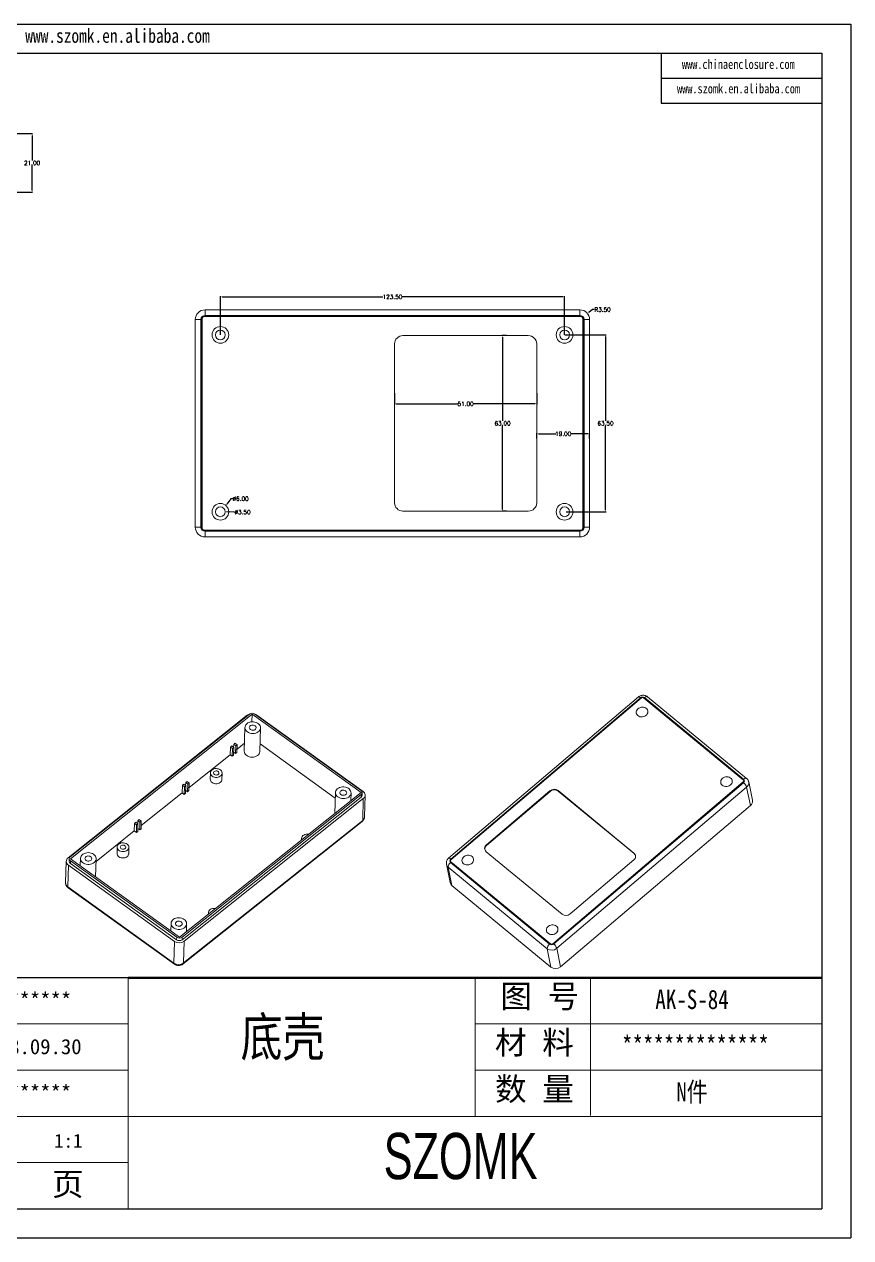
# Model space of a CAD drawing. Header units: inches. Extents: x 1849 to 3202, y 573 to 1008.
# Drawn here: x 2168.7 to 2465.2, y 573 to 1008.5 of the extents above; entities that cross this region are included whole.
import ezdxf

# ---------------------------------------------------------------- set-up
doc = ezdxf.new("R2010")
doc.units = ezdxf.units.IN
doc.layers.add('文字', color=81, linetype='Continuous')
doc.layers.add('粗实线', color=7, linetype='Continuous', lineweight=30)
doc.layers.add('细实线', color=3, linetype='Continuous', lineweight=9)
doc.styles.get("Standard").update_dxf_attribs({"font": 'txt', "bigfont": 'gbcbig.shx'})
doc.styles.add('宋体', font='', dxfattribs={"width": 0.8, "height": 3.5})
doc.styles.add('长仿宋', font='', dxfattribs={"width": 0.7, "height": 4})
doc.styles.get('宋体').set_extended_font_data('SimSun')
doc.styles.get('长仿宋').set_extended_font_data('SimSun')
doc.dimstyles.new('2', dxfattribs={"dimtxt": 1.5, "dimasz": 0.6, "dimexe": 0.18, "dimexo": 0.0625, "dimgap": 0.09, "dimtad": 0, "dimtih": 1, "dimtoh": 1, "dimzin": 0, "dimdsep": 46, "dimtxsty": 'Standard', "dimcen": 0, "dimadec": 0, "dimazin": 2, "dimtfac": 1, "dimtofl": 0, "dimtmove": 0, "dimatfit": 3, "dimfxl": 1, "dimtolj": 1, "dimtzin": 0, "dimarcsym": 0})

# ---------------------------------------------------------------- blocks, each defined once
blk = doc.blocks.new('*D249')
at = {"color": 0, "lineweight": -2, "transparency": 16777216}
for p, q in [((2239.07, 897.07), (2239.07, 910.85)), ((2239.67, 910.67), (2297.35, 910.67)), ((2361.97, 910.67), (2304.28, 910.67)), ((2362.57, 897.07), (2362.57, 910.85))]:
    blk.add_line(p, q, dxfattribs=at)
at = {"color": 0, "transparency": 16777216}
for points in [[(2239.67, 910.77), (2239.67, 910.57), (2239.07, 910.67)], [(2361.97, 910.77), (2361.97, 910.57), (2362.57, 910.67)]]:
    blk.add_solid(points, dxfattribs=at)
at = {"layer": 'Defpoints', "color": 0, "transparency": 16777216}
for p in [(2362.57, 910.67), (2239.07, 897.01), (2362.57, 897.01)]:
    blk.add_point(p, dxfattribs=at)
at = {"color": 0, "transparency": 16777216, "insert": (2300.82, 910.67), "char_height": 1.5, "attachment_point": 5}
blk.add_mtext('\\A1;123.50', dxfattribs=at)
blk = doc.blocks.new('*D250')
at = {"color": 0, "lineweight": -2, "transparency": 16777216}
for p, q in [((2362.63, 897.01), (2377.44, 897.01)), ((2377.26, 896.41), (2377.26, 866.1)), ((2377.26, 834.11), (2377.26, 864.42)), ((2363.16, 833.51), (2377.44, 833.51))]:
    blk.add_line(p, q, dxfattribs=at)
at = {"color": 0, "transparency": 16777216}
for points in [[(2377.16, 896.41), (2377.36, 896.41), (2377.26, 897.01)], [(2377.16, 834.11), (2377.36, 834.11), (2377.26, 833.51)]]:
    blk.add_solid(points, dxfattribs=at)
at = {"layer": 'Defpoints', "color": 0, "transparency": 16777216}
for p in [(2362.57, 897.01), (2363.1, 833.51), (2377.26, 833.51)]:
    blk.add_point(p, dxfattribs=at)
at = {"color": 0, "transparency": 16777216, "insert": (2377.26, 865.26), "char_height": 1.5, "attachment_point": 5}
blk.add_mtext('\\A1;63.50', dxfattribs=at)
blk = doc.blocks.new('*D251')
at = {"color": 0, "lineweight": -2, "transparency": 16777216}
for p, q in [((2301.57, 876.13), (2301.57, 872.08)), ((2352.57, 876.13), (2352.57, 872.08)), ((2302.17, 872.26), (2324.48, 872.26)), ((2351.97, 872.26), (2329.66, 872.26))]:
    blk.add_line(p, q, dxfattribs=at)
at = {"color": 0, "transparency": 16777216}
for points in [[(2302.17, 872.36), (2302.17, 872.16), (2301.57, 872.26)], [(2351.97, 872.36), (2351.97, 872.16), (2352.57, 872.26)]]:
    blk.add_solid(points, dxfattribs=at)
at = {"layer": 'Defpoints', "color": 0, "transparency": 16777216}
for p in [(2301.57, 876.2), (2352.57, 876.2), (2301.57, 872.26)]:
    blk.add_point(p, dxfattribs=at)
at = {"color": 0, "transparency": 16777216, "insert": (2327.07, 872.26), "char_height": 1.5, "attachment_point": 5}
blk.add_mtext('\\A1;51.00', dxfattribs=at)
blk = doc.blocks.new('*D252')
at = {"color": 0, "lineweight": -2, "transparency": 16777216}
for p, q in [((2341.77, 896.76), (2340.14, 896.76)), ((2340.32, 896.16), (2340.32, 866.1)), ((2340.32, 834.36), (2340.32, 864.42)), ((2341.77, 833.76), (2340.14, 833.76))]:
    blk.add_line(p, q, dxfattribs=at)
at = {"color": 0, "transparency": 16777216}
for points in [[(2340.22, 896.16), (2340.42, 896.16), (2340.32, 896.76)], [(2340.22, 834.36), (2340.42, 834.36), (2340.32, 833.76)]]:
    blk.add_solid(points, dxfattribs=at)
at = {"layer": 'Defpoints', "color": 0, "transparency": 16777216}
for p in [(2341.83, 896.76), (2340.32, 833.76), (2341.83, 833.76)]:
    blk.add_point(p, dxfattribs=at)
at = {"color": 0, "transparency": 16777216, "insert": (2340.32, 865.26), "char_height": 1.5, "attachment_point": 5}
blk.add_mtext('\\A1;63.00', dxfattribs=at)
blk = doc.blocks.new('*D253')
at = {"color": 0, "lineweight": -2, "transparency": 16777216}
for p, q in [((2352.57, 859.76), (2352.57, 861.69)), ((2353.17, 861.51), (2359.48, 861.51)), ((2370.97, 861.51), (2364.66, 861.51)), ((2371.57, 859.76), (2371.57, 861.69))]:
    blk.add_line(p, q, dxfattribs=at)
at = {"color": 0, "transparency": 16777216}
for points in [[(2353.17, 861.61), (2353.17, 861.41), (2352.57, 861.51)], [(2370.97, 861.61), (2370.97, 861.41), (2371.57, 861.51)]]:
    blk.add_solid(points, dxfattribs=at)
at = {"layer": 'Defpoints', "color": 0, "transparency": 16777216}
for p in [(2352.57, 859.7), (2371.57, 861.51), (2371.57, 859.7)]:
    blk.add_point(p, dxfattribs=at)
at = {"color": 0, "transparency": 16777216, "insert": (2362.07, 861.51), "char_height": 1.5, "attachment_point": 5}
blk.add_mtext('\\A1;19.00', dxfattribs=at)
blk = doc.blocks.new('*D254')
at = {"color": 0, "lineweight": -2, "transparency": 16777216}
for p, q in [((2242.87, 838.2), (2241.33, 836.3)), ((2243.47, 838.2), (2242.87, 838.2))]:
    blk.add_line(p, q, dxfattribs=at)
at = {"color": 0, "transparency": 16777216}
blk.add_solid([(2241.25, 836.37), (2241.41, 836.24), (2240.95, 835.84)], dxfattribs=at)
at = {"layer": 'Defpoints', "color": 0, "transparency": 16777216}
for p in [(2240.95, 835.84), (2237.18, 831.18)]:
    blk.add_point(p, dxfattribs=at)
at = {"color": 0, "transparency": 16777216, "insert": (2246.31, 838.2), "char_height": 1.5, "attachment_point": 5}
blk.add_mtext('\\A1;∅6.00', dxfattribs=at)
blk = doc.blocks.new('*D255')
at = {"color": 0, "lineweight": -2, "transparency": 16777216}
blk.add_line((2244.05, 833.39), (2241.41, 833.45), dxfattribs=at)
at = {"color": 0, "transparency": 16777216}
blk.add_solid([(2241.42, 833.55), (2241.41, 833.35), (2240.81, 833.46)], dxfattribs=at)
at = {"layer": 'Defpoints', "color": 0, "transparency": 16777216}
for p in [(2237.32, 833.55), (2240.81, 833.46)]:
    blk.add_point(p, dxfattribs=at)
at = {"color": 0, "transparency": 16777216, "insert": (2247.01, 833.39), "char_height": 1.5, "attachment_point": 5}
blk.add_mtext('\\A1;∅3.50', dxfattribs=at)
blk = doc.blocks.new('*D260')
at = {"color": 0, "lineweight": -2, "transparency": 16777216}
for p, q in [((2129.17, 969.23), (2171.69, 969.23)), ((2171.51, 968.63), (2171.51, 959.57)), ((2171.51, 948.83), (2171.51, 957.89)), ((2138.19, 948.23), (2171.69, 948.23))]:
    blk.add_line(p, q, dxfattribs=at)
at = {"color": 0, "transparency": 16777216}
for points in [[(2171.41, 968.63), (2171.61, 968.63), (2171.51, 969.23)], [(2171.41, 948.83), (2171.61, 948.83), (2171.51, 948.23)]]:
    blk.add_solid(points, dxfattribs=at)
at = {"layer": 'Defpoints', "color": 0, "transparency": 16777216}
for p in [(2129.11, 969.23), (2171.51, 969.23), (2138.13, 948.23)]:
    blk.add_point(p, dxfattribs=at)
at = {"color": 0, "transparency": 16777216, "insert": (2171.51, 958.73), "char_height": 1.5, "attachment_point": 5}
blk.add_mtext('\\A1;21.00', dxfattribs=at)
blk = doc.blocks.new('*D290')
at = {"color": 0, "lineweight": -2, "transparency": 16777216}
for p, q in [((2372.63, 906.08), (2371.29, 905.03)), ((2373.23, 906.08), (2372.63, 906.08))]:
    blk.add_line(p, q, dxfattribs=at)
at = {"color": 0, "transparency": 16777216}
blk.add_solid([(2371.23, 905.11), (2371.36, 904.95), (2370.82, 904.66)], dxfattribs=at)
at = {"layer": 'Defpoints', "color": 0, "transparency": 16777216}
for p in [(2368.07, 902.51), (2370.82, 904.66)]:
    blk.add_point(p, dxfattribs=at)
at = {"color": 0, "transparency": 16777216, "insert": (2376.19, 906.08), "char_height": 1.5, "attachment_point": 5}
blk.add_mtext('\\A1;R3.50', dxfattribs=at)

msp = doc.modelspace()

# ---------------------------------------------------------------- linework, layer by layer
for p, q in [((1849.272, 1008.495), (2465.247, 1008.495)), ((2465.247, 1008.495), (2465.247, 572.957)), ((1865.211, 998.125), (2454.877, 998.125)), ((2397.266, 998.125), (2397.266, 980.121)), ((2454.877, 998.125), (2454.877, 583.327)), ((2397.266, 989.123), (2454.877, 989.123)), ((2397.266, 980.121), (2454.877, 980.121)), ((2205.998, 666.286), (2081.558, 666.286)), ((1865.211, 583.327), (2454.877, 583.327)), ((1849.272, 572.957), (2465.247, 572.957))]:
    msp.add_line(p, q)
at = {"color": 7, "linetype": 'Continuous', "lineweight": 15}
for p, q in [((2233.565, 906.006), (2368.065, 906.006)), ((2233.565, 906.006), (2233.565, 904.006)), ((2368.065, 906.006), (2368.065, 904.006)), ((2230.065, 828.006), (2230.065, 902.506)), ((2230.065, 902.506), (2232.065, 902.506)), ((2232.065, 902.506), (2232.065, 828.006)), ((2232.315, 902.756), (2232.315, 827.756)), ((2232.515, 902.756), (2232.515, 827.756)), ((2368.315, 903.756), (2233.315, 903.756)), ((2368.315, 903.556), (2233.315, 903.556)), ((2368.065, 904.006), (2233.565, 904.006)), ((2369.115, 827.756), (2369.115, 902.756)), ((2369.315, 827.756), (2369.315, 902.756)), ((2369.565, 902.506), (2371.565, 902.506)), ((2369.565, 828.006), (2369.565, 902.506)), ((2371.565, 902.506), (2371.565, 828.006)), ((2301.565, 893.756), (2301.565, 836.756)), ((2349.565, 896.756), (2304.565, 896.756)), ((2352.565, 836.756), (2352.565, 893.756)), ((2304.565, 833.756), (2349.565, 833.756)), ((2230.065, 828.006), (2232.065, 828.006)), ((2369.565, 828.006), (2371.565, 828.006)), ((2233.315, 826.956), (2368.315, 826.956)), ((2233.315, 826.756), (2368.315, 826.756)), ((2233.565, 826.506), (2233.565, 824.506)), ((2233.565, 826.506), (2368.065, 826.506)), ((2368.065, 824.506), (2233.565, 824.506)), ((2368.065, 826.506), (2368.065, 824.506)), ((2389.068, 767.042), (2320.968, 709.167)), ((2390.064, 766.76), (2321.711, 708.669)), ((2390.068, 766.74), (2321.715, 708.65)), ((2389.818, 766.751), (2321.719, 708.875)), ((2390.159, 766.681), (2321.807, 708.59)), ((2390.068, 766.74), (2390.064, 766.76)), ((2426.723, 737.211), (2390.946, 766.711)), ((2426.824, 737.297), (2391.047, 766.797)), ((2391.051, 766.777), (2391.047, 766.797)), ((2426.828, 737.278), (2391.051, 766.777)), ((2426.831, 737.503), (2391.293, 766.806)), ((2427.878, 737.808), (2392.34, 767.111)), ((2248.67, 760.521), (2184.425, 709.351)), ((2249.466, 760.886), (2185.22, 709.716)), ((2250.455, 760.899), (2185.254, 708.968)), ((2250.455, 760.899), (2250.371, 758.143)), ((2289.586, 732.765), (2250.455, 760.899)), ((2289.552, 733.513), (2251.444, 760.911)), ((2290.24, 733.167), (2252.133, 760.566)), ((2247.876, 756.121), (2247.618, 747.643)), ((2253.215, 747.472), (2253.474, 755.95)), ((2242.638, 749.083), (2243.116, 749.464)), ((2243.116, 749.464), (2243.883, 748.912)), ((2243.832, 750.034), (2243.8, 748.972)), ((2243.832, 750.034), (2244.31, 750.415)), ((2244.599, 749.483), (2243.832, 750.034)), ((2244.31, 750.415), (2245.077, 749.863)), ((2244.599, 749.483), (2244.516, 746.733)), ((2245.077, 749.863), (2244.599, 749.483)), ((2245.077, 749.863), (2244.993, 747.114)), ((2247.703, 750.435), (2245.03, 748.305)), ((2280.297, 730.78), (2253.298, 750.191)), ((2242.554, 746.334), (2227.834, 734.609)), ((2242.638, 749.083), (2242.554, 746.334)), ((2243.321, 745.782), (2242.554, 746.334)), ((2243.405, 748.532), (2242.638, 749.083)), ((2243.405, 748.532), (2243.321, 745.782)), ((2243.799, 746.162), (2243.321, 745.782)), ((2243.883, 748.912), (2243.405, 748.532)), ((2243.883, 748.912), (2243.799, 746.162)), ((2244.516, 746.733), (2243.831, 747.225)), ((2244.993, 747.114), (2244.516, 746.733)), ((2226.636, 736.338), (2226.604, 735.276)), ((2226.636, 736.338), (2227.114, 736.719)), ((2227.404, 735.787), (2226.636, 736.338)), ((2227.114, 736.719), (2227.881, 736.167)), ((2227.881, 736.167), (2227.404, 735.787)), ((2227.881, 736.167), (2227.797, 733.418)), ((2235.482, 739.828), (2235.412, 737.536)), ((2239.61, 737.409), (2239.68, 739.7)), ((2358.347, 678.461), (2426.699, 736.552)), ((2358.351, 678.442), (2426.703, 736.533)), ((2358.442, 678.383), (2426.795, 736.474)), ((2358.688, 678.392), (2426.787, 736.268)), ((2426.703, 736.533), (2426.699, 736.552)), ((2426.828, 737.278), (2426.824, 737.297)), ((2426.871, 736.958), (2426.867, 736.977)), ((2429.957, 729.98), (2428.63, 736.567)), ((2225.358, 732.638), (2210.638, 720.913)), ((2224.385, 680.834), (2289.586, 732.765)), ((2225.442, 735.387), (2225.358, 732.638)), ((2226.126, 732.086), (2225.358, 732.638)), ((2225.374, 680.847), (2289.619, 732.016)), ((2225.442, 735.387), (2225.92, 735.768)), ((2226.209, 734.836), (2225.442, 735.387)), ((2225.92, 735.768), (2226.687, 735.216)), ((2226.209, 734.836), (2226.126, 732.086)), ((2226.603, 732.466), (2226.126, 732.086)), ((2226.687, 735.216), (2226.209, 734.836)), ((2226.687, 735.216), (2226.603, 732.466)), ((2227.32, 733.037), (2226.636, 733.529)), ((2227.404, 735.787), (2227.32, 733.037)), ((2227.797, 733.418), (2227.32, 733.037)), ((2280.357, 732.767), (2280.128, 725.232)), ((2285.87, 729.805), (2285.955, 732.597)), ((2289.592, 731.1), (2289.619, 732.016)), ((2289.968, 731.793), (2289.996, 732.709)), ((2290.78, 723.97), (2291.017, 731.761)), ((2357.328, 733.347), (2334.544, 713.984)), ((2357.367, 733.154), (2334.583, 713.79)), ((2357.367, 733.154), (2357.328, 733.347)), ((2427.898, 734.706), (2359.798, 676.83)), ((2387.468, 711.039), (2360.278, 733.458)), ((2360.317, 733.265), (2360.278, 733.458)), ((2387.507, 710.845), (2360.317, 733.265)), ((2429.224, 728.119), (2427.898, 734.706)), ((2225.346, 679.93), (2289.592, 731.1)), ((2226.113, 679.378), (2290.359, 730.548)), ((2290.122, 722.758), (2290.359, 730.548)), ((2429.224, 728.119), (2361.125, 670.243)), ((2209.918, 723.023), (2209.44, 722.642)), ((2210.685, 722.471), (2209.918, 723.023)), ((2208.163, 718.942), (2194.454, 708.023)), ((2208.246, 721.691), (2208.163, 718.942)), ((2208.163, 718.942), (2208.93, 718.39)), ((2208.724, 722.072), (2208.246, 721.691)), ((2208.246, 721.691), (2209.014, 721.14)), ((2209.491, 721.52), (2208.724, 722.072)), ((2209.014, 721.14), (2208.93, 718.39)), ((2208.93, 718.39), (2209.408, 718.77)), ((2209.014, 721.14), (2209.491, 721.52)), ((2209.44, 722.642), (2209.408, 721.58)), ((2209.491, 721.52), (2209.408, 718.77)), ((2209.44, 722.642), (2210.208, 722.091)), ((2209.44, 719.833), (2210.124, 719.341)), ((2210.208, 722.091), (2210.124, 719.341)), ((2210.124, 719.341), (2210.602, 719.722)), ((2210.208, 722.091), (2210.685, 722.471)), ((2210.685, 722.471), (2210.602, 719.722)), ((2225.725, 671.228), (2289.971, 722.398)), ((2225.876, 671.588), (2290.122, 722.758)), ((2268.219, 716.291), (2268.202, 715.733)), ((2202.046, 713.197), (2201.976, 710.905)), ((2206.174, 710.777), (2206.244, 713.069)), ((2334.456, 711.513), (2361.646, 689.093)), ((2334.583, 713.79), (2334.544, 713.984)), ((2387.507, 710.845), (2387.468, 711.039)), ((2183.767, 708.139), (2183.529, 700.348)), ((2184.544, 706.733), (2184.306, 698.942)), ((2184.544, 706.733), (2222.651, 679.334)), ((2184.844, 709.023), (2184.816, 708.107)), ((2185.254, 708.968), (2224.385, 680.834)), ((2185.26, 707.303), (2185.288, 708.22)), ((2185.26, 707.303), (2223.368, 679.905)), ((2185.288, 708.22), (2223.396, 680.821)), ((2188.885, 709.136), (2188.802, 706.417)), ((2194.285, 702.475), (2194.482, 708.965)), ((2320.188, 707.026), (2321.515, 700.439)), ((2356.356, 676.701), (2320.818, 706.004)), ((2320.818, 706.004), (2322.145, 699.417)), ((2321.639, 708.165), (2321.643, 708.146)), ((2321.675, 707.639), (2357.213, 678.336)), ((2321.682, 707.845), (2357.459, 678.346)), ((2321.715, 708.65), (2321.711, 708.669)), ((2321.783, 707.931), (2357.56, 678.432)), ((2321.787, 707.912), (2321.783, 707.931)), ((2321.787, 707.912), (2357.564, 678.412)), ((2364.596, 689.204), (2387.381, 708.568)), ((2184.306, 698.942), (2222.414, 671.543)), ((2184.445, 698.566), (2222.552, 671.168)), ((2357.683, 670.114), (2322.145, 699.417)), ((2234.783, 689.66), (2234.766, 689.102)), ((2221.366, 685.783), (2221.283, 683.064)), ((2226.879, 682.82), (2226.964, 685.612)), ((2223.368, 679.905), (2223.396, 680.821)), ((2225.346, 679.93), (2225.374, 680.847)), ((2222.414, 671.543), (2222.651, 679.334)), ((2226.113, 679.378), (2225.876, 671.588)), ((2357.683, 670.114), (2356.356, 676.701)), ((2357.564, 678.412), (2357.56, 678.432)), ((2358.351, 678.442), (2358.347, 678.461)), ((2359.798, 676.83), (2361.125, 670.243))]:
    msp.add_line(p, q, dxfattribs=at)
at = {"color": 8, "linetype": 'Continuous', "lineweight": 15, "flags": 128}
for points in [[(2389.818, 766.751), (2389.635, 766.889), (2389.465, 766.993), (2389.314, 767.057), (2389.189, 767.08), (2389.094, 767.06), (2389.068, 767.042)], [(2392.34, 767.111), (2392.325, 767.123), (2392.204, 767.177), (2392.055, 767.188), (2391.882, 767.154), (2391.693, 767.076), (2391.494, 766.959), (2391.293, 766.806)], [(2427.878, 737.808), (2427.863, 737.82), (2427.743, 737.874), (2427.593, 737.885), (2427.42, 737.851), (2427.231, 737.773), (2427.032, 737.656), (2426.831, 737.503)], [(2321.719, 708.875), (2321.535, 709.013), (2321.365, 709.117), (2321.215, 709.181), (2321.09, 709.204), (2320.995, 709.185), (2320.968, 709.167)]]:
    msp.add_lwpolyline(points, dxfattribs=at)
at = {"color": 7, "linetype": 'Continuous', "lineweight": 15, "flags": 128}
for points in [[(2388.854, 760.34), (2388.581, 760.624), (2388.393, 760.955), (2388.297, 761.317), (2388.298, 761.694), (2388.397, 762.068), (2388.587, 762.422), (2388.861, 762.739), (2389.206, 763.004), (2389.605, 763.205), (2390.04, 763.332), (2390.491, 763.379), (2390.936, 763.345), (2391.355, 763.231), (2391.728, 763.042), (2392.037, 762.786), (2392.269, 762.477), (2392.412, 762.128), (2392.459, 761.756), (2392.409, 761.378), (2392.264, 761.012), (2392.03, 760.675), (2391.719, 760.382), (2391.345, 760.148), (2390.925, 759.983), (2390.48, 759.896), (2390.029, 759.889), (2389.595, 759.964), (2389.197, 760.116), (2388.854, 760.34)], [(2248.764, 754.514), (2248.412, 754.819), (2248.141, 755.169), (2247.961, 755.55), (2247.88, 755.949), (2247.9, 756.351), (2248.02, 756.741), (2248.236, 757.106), (2248.54, 757.432), (2248.922, 757.708), (2249.366, 757.923), (2249.858, 758.07), (2250.38, 758.144), (2250.912, 758.141), (2251.436, 758.062), (2251.932, 757.91), (2252.382, 757.69), (2252.771, 757.41), (2253.085, 757.081), (2253.311, 756.714), (2253.442, 756.322), (2253.472, 755.92), (2253.402, 755.522), (2253.233, 755.143), (2252.972, 754.796), (2252.628, 754.494), (2252.213, 754.247), (2251.742, 754.065), (2251.233, 753.954), (2250.704, 753.919), (2250.174, 753.96), (2249.662, 754.076), (2249.186, 754.263), (2248.764, 754.514)], [(2252.133, 760.566), (2251.751, 760.791), (2251.428, 760.922)], [(2249.839, 755.37), (2249.621, 755.578), (2249.488, 755.823), (2249.451, 756.086), (2249.513, 756.344), (2249.67, 756.578), (2249.908, 756.767), (2250.208, 756.897), (2250.546, 756.958), (2250.894, 756.943), (2251.225, 756.855), (2251.511, 756.701), (2251.729, 756.493), (2251.862, 756.247), (2251.899, 755.985), (2251.836, 755.726), (2251.68, 755.493), (2251.442, 755.304), (2251.142, 755.173), (2250.804, 755.113), (2250.456, 755.127), (2250.125, 755.215), (2249.839, 755.37)], [(2253.215, 747.472), (2253.214, 747.442), (2253.144, 747.044), (2252.975, 746.665), (2252.714, 746.318), (2252.37, 746.016), (2251.955, 745.769), (2251.484, 745.587), (2250.975, 745.476), (2250.446, 745.441), (2249.916, 745.482), (2249.403, 745.598), (2248.928, 745.785), (2248.506, 746.036)], [(2236.148, 738.622), (2235.852, 738.886), (2235.636, 739.191), (2235.512, 739.523), (2235.484, 739.866), (2235.554, 740.204), (2235.719, 740.522), (2235.971, 740.804), (2236.299, 741.037), (2236.686, 741.211), (2237.115, 741.317), (2237.566, 741.351), (2238.018, 741.311), (2238.449, 741.198), (2238.84, 741.018), (2239.172, 740.779), (2239.429, 740.493), (2239.6, 740.173), (2239.677, 739.834), (2239.656, 739.491), (2239.537, 739.161), (2239.327, 738.86), (2239.036, 738.6), (2238.676, 738.395), (2238.266, 738.254), (2237.823, 738.184), (2237.369, 738.187), (2236.925, 738.265), (2236.512, 738.412), (2236.148, 738.622)], [(2236.912, 739.231), (2236.716, 739.427), (2236.614, 739.66), (2236.616, 739.903), (2236.723, 740.132), (2236.923, 740.321), (2237.194, 740.449), (2237.507, 740.503), (2237.829, 740.477), (2238.123, 740.374), (2238.359, 740.204), (2238.51, 739.987), (2238.561, 739.746), (2238.506, 739.506), (2238.35, 739.295), (2238.111, 739.134), (2237.815, 739.041), (2237.493, 739.027), (2237.181, 739.093), (2236.912, 739.231)], [(2239.61, 737.409), (2239.586, 737.2), (2239.467, 736.87), (2239.258, 736.568), (2238.966, 736.309), (2238.607, 736.104), (2238.196, 735.963), (2237.753, 735.893), (2237.299, 735.896), (2236.855, 735.973), (2236.442, 736.121), (2236.078, 736.331)], [(2419.145, 735.363), (2419.488, 735.14), (2419.886, 734.987), (2420.32, 734.912), (2420.771, 734.919), (2421.216, 735.007), (2421.636, 735.172), (2422.01, 735.406), (2422.321, 735.699), (2422.555, 736.036), (2422.7, 736.402), (2422.75, 736.78), (2422.703, 737.152), (2422.56, 737.501), (2422.328, 737.81), (2422.019, 738.065), (2421.646, 738.254), (2421.227, 738.369), (2420.782, 738.403), (2420.331, 738.355), (2419.896, 738.228), (2419.497, 738.028), (2419.152, 737.763), (2418.878, 737.446), (2418.688, 737.092), (2418.589, 736.718), (2418.588, 736.341), (2418.684, 735.978), (2418.872, 735.647), (2419.145, 735.363)], [(2281.245, 731.16), (2281.667, 730.91), (2282.143, 730.723), (2282.655, 730.607), (2283.185, 730.566), (2283.714, 730.601), (2284.223, 730.712), (2284.694, 730.894), (2285.109, 731.14), (2285.453, 731.443), (2285.714, 731.79), (2285.883, 732.169), (2285.953, 732.567), (2285.923, 732.969), (2285.792, 733.361), (2285.566, 733.728), (2285.252, 734.057), (2284.863, 734.337), (2284.413, 734.557), (2283.917, 734.709), (2283.393, 734.788), (2282.861, 734.791), (2282.339, 734.717), (2281.847, 734.57), (2281.403, 734.355), (2281.021, 734.079), (2280.717, 733.753), (2280.501, 733.388), (2280.381, 732.998), (2280.361, 732.596), (2280.442, 732.197), (2280.622, 731.816), (2280.893, 731.466), (2281.245, 731.16)], [(2282.32, 732.016), (2282.606, 731.862), (2282.937, 731.774), (2283.285, 731.76), (2283.623, 731.82), (2283.923, 731.95), (2284.161, 732.14), (2284.317, 732.373), (2284.38, 732.632), (2284.343, 732.894), (2284.21, 733.14), (2283.992, 733.348), (2283.706, 733.502), (2283.375, 733.59), (2283.027, 733.605), (2282.689, 733.544), (2282.389, 733.414), (2282.151, 733.225), (2281.994, 732.991), (2281.932, 732.733), (2281.969, 732.47), (2282.102, 732.225), (2282.32, 732.016)], [(2205.578, 714.274), (2205.215, 714.484), (2204.801, 714.632), (2204.357, 714.709), (2203.903, 714.712), (2203.46, 714.642), (2203.05, 714.501), (2202.69, 714.296), (2202.399, 714.037), (2202.189, 713.735), (2202.071, 713.405), (2202.049, 713.063), (2202.126, 712.723), (2202.297, 712.403), (2202.554, 712.117), (2202.886, 711.879), (2203.277, 711.699), (2203.708, 711.586), (2204.16, 711.545), (2204.611, 711.579), (2205.04, 711.685), (2205.427, 711.859), (2205.755, 712.093), (2206.007, 712.375), (2206.172, 712.692), (2206.242, 713.031), (2206.214, 713.374), (2206.09, 713.705), (2205.874, 714.01), (2205.578, 714.274)], [(2270.762, 717.772), (2270.755, 717.774), (2270.303, 717.814), (2269.852, 717.78), (2269.423, 717.674), (2269.036, 717.5), (2268.708, 717.267), (2268.456, 716.985), (2268.291, 716.667), (2268.221, 716.329), (2268.249, 715.986), (2268.301, 715.812)], [(2193.594, 710.572), (2193.173, 710.823), (2192.697, 711.01), (2192.185, 711.126), (2191.655, 711.167), (2191.125, 711.131), (2190.616, 711.021), (2190.146, 710.839), (2189.731, 710.592), (2189.387, 710.29), (2189.125, 709.943), (2188.957, 709.563), (2188.886, 709.166), (2188.917, 708.764), (2189.048, 708.372), (2189.274, 708.005), (2189.587, 707.675), (2189.976, 707.396), (2190.427, 707.176), (2190.923, 707.024), (2191.447, 706.945), (2191.979, 706.942), (2192.5, 707.016), (2192.992, 707.163), (2193.437, 707.378), (2193.818, 707.653), (2194.123, 707.98), (2194.339, 708.344), (2194.459, 708.735), (2194.479, 709.137), (2194.397, 709.535), (2194.218, 709.916), (2193.947, 710.266), (2193.594, 710.572)], [(2192.52, 709.716), (2192.234, 709.871), (2191.903, 709.958), (2191.555, 709.973), (2191.217, 709.912), (2190.917, 709.782), (2190.679, 709.593), (2190.522, 709.359), (2190.46, 709.101), (2190.497, 708.838), (2190.63, 708.593), (2190.848, 708.385), (2191.134, 708.23), (2191.465, 708.142), (2191.813, 708.128), (2192.151, 708.188), (2192.451, 708.319), (2192.689, 708.508), (2192.845, 708.742), (2192.908, 709), (2192.871, 709.263), (2192.738, 709.508), (2192.52, 709.716)], [(2202.642, 709.7), (2203.006, 709.489), (2203.419, 709.342), (2203.863, 709.265), (2204.317, 709.261), (2204.76, 709.332), (2205.17, 709.473), (2205.53, 709.678), (2205.821, 709.937), (2206.031, 710.239), (2206.15, 710.569), (2206.174, 710.777)], [(2204.814, 713.665), (2204.545, 713.804), (2204.233, 713.869), (2203.911, 713.855), (2203.615, 713.762), (2203.376, 713.602), (2203.221, 713.39), (2203.165, 713.151), (2203.216, 712.909), (2203.368, 712.692), (2203.603, 712.523), (2203.898, 712.419), (2204.219, 712.393), (2204.532, 712.447), (2204.803, 712.576), (2205.003, 712.764), (2205.11, 712.993), (2205.113, 713.237), (2205.01, 713.469), (2204.814, 713.665)], [(2329.361, 709.779), (2329.018, 710.003), (2328.62, 710.155), (2328.186, 710.23), (2327.735, 710.223), (2327.29, 710.135), (2326.87, 709.971), (2326.496, 709.736), (2326.184, 709.444), (2325.951, 709.107), (2325.806, 708.74), (2325.756, 708.362), (2325.803, 707.99), (2325.946, 707.642), (2326.178, 707.332), (2326.487, 707.077), (2326.86, 706.888), (2327.279, 706.774), (2327.724, 706.74), (2328.174, 706.787), (2328.61, 706.914), (2329.009, 707.115), (2329.354, 707.38), (2329.628, 707.697), (2329.818, 708.05), (2329.916, 708.425), (2329.918, 708.802), (2329.822, 709.164), (2329.634, 709.495), (2329.361, 709.779)], [(2234.865, 689.181), (2234.863, 689.186), (2234.786, 689.526), (2234.808, 689.868), (2234.926, 690.198), (2235.136, 690.5), (2235.427, 690.759), (2235.787, 690.964), (2236.197, 691.105), (2236.64, 691.175), (2237.094, 691.172), (2237.326, 691.141)], [(2226.076, 687.219), (2226.428, 686.913), (2226.699, 686.563), (2226.878, 686.182), (2226.96, 685.784), (2226.94, 685.382), (2226.82, 684.991), (2226.604, 684.626), (2226.3, 684.3), (2225.918, 684.025), (2225.473, 683.809), (2224.981, 683.662), (2224.46, 683.589), (2223.928, 683.592), (2223.404, 683.671), (2222.908, 683.823), (2222.457, 684.043), (2222.068, 684.322), (2221.755, 684.652), (2221.529, 685.019), (2221.398, 685.41), (2221.367, 685.813), (2221.438, 686.21), (2221.606, 686.59), (2221.868, 686.937), (2222.212, 687.239), (2222.627, 687.486), (2223.097, 687.668), (2223.606, 687.778), (2224.136, 687.814), (2224.666, 687.773), (2225.178, 687.657), (2225.654, 687.47), (2226.076, 687.219)], [(2225.001, 686.363), (2225.219, 686.155), (2225.352, 685.909), (2225.389, 685.647), (2225.326, 685.388), (2225.17, 685.155), (2224.932, 684.966), (2224.632, 684.835), (2224.294, 684.775), (2223.946, 684.789), (2223.615, 684.877), (2223.329, 685.032), (2223.111, 685.24), (2222.978, 685.485), (2222.941, 685.748), (2223.003, 686.006), (2223.16, 686.24), (2223.398, 686.429), (2223.698, 686.559), (2224.036, 686.62), (2224.384, 686.605), (2224.715, 686.517), (2225.001, 686.363)], [(2359.652, 684.803), (2359.924, 684.519), (2360.113, 684.188), (2360.209, 683.825), (2360.207, 683.448), (2360.109, 683.074), (2359.919, 682.72), (2359.645, 682.403), (2359.3, 682.139), (2358.901, 681.938), (2358.465, 681.811), (2358.015, 681.763), (2357.57, 681.797), (2357.151, 681.912), (2356.778, 682.101), (2356.469, 682.356), (2356.237, 682.665), (2356.094, 683.014), (2356.047, 683.386), (2356.097, 683.764), (2356.242, 684.13), (2356.475, 684.467), (2356.787, 684.76), (2357.161, 684.994), (2357.581, 685.159), (2358.026, 685.247), (2358.477, 685.254), (2358.911, 685.179), (2359.309, 685.026), (2359.652, 684.803)]]:
    msp.add_lwpolyline(points, dxfattribs=at)
at = {"color": 7, "linetype": 'Continuous', "lineweight": 15}
for centre, radius in [((2239.065, 897.006), 3), ((2239.065, 897.006), 1.75), ((2362.565, 897.006), 3), ((2362.565, 897.006), 1.75), ((2239.065, 833.506), 3), ((2362.565, 833.506), 3), ((2239.065, 833.506), 1.75), ((2362.565, 833.506), 1.75)]:
    msp.add_circle(centre, radius, dxfattribs=at)
for centre, radius, start, end in [((2233.565, 902.506), 3.5, 90, 180), ((2368.065, 902.506), 3.5, 0, 90), ((2233.565, 902.506), 1.5, 90, 180), ((2233.315, 902.756), 1, 90, 180), ((2233.315, 902.756), 0.8, 90, 180), ((2368.065, 902.506), 1.5, 0, 90), ((2368.315, 902.756), 1, 0, 90), ((2368.315, 902.756), 0.8, 0, 90), ((2304.565, 893.756), 3, 90, 180), ((2349.565, 893.756), 3, 0, 90), ((2304.565, 836.756), 3, 180, 270), ((2349.565, 836.756), 3, 270, 0), ((2233.565, 828.006), 3.5, 180, 270), ((2233.565, 828.006), 1.5, 180, 270), ((2233.315, 827.756), 1, 180, 270), ((2233.315, 827.756), 0.8, 180, 270), ((2368.065, 828.006), 1.5, 270, 0), ((2368.065, 828.006), 3.5, 270, 0), ((2368.315, 827.756), 0.8, 270, 0), ((2368.315, 827.756), 1, 270, 0), ((2390.59, 765.85), 1.186, 53.68052, 130.6262), ((2390.579, 766.16), 0.791, 53.68052, 130.6262), ((2390.583, 766.14), 0.791, 53.68052, 130.6262), ((2390.571, 766.201), 0.633, 53.68052, 130.6262), ((2250.263, 758.46), 2.604, 104.79355, 127.68687), ((2250.473, 759.496), 1.717, 55.5436, 125.92521), ((2249.531, 747.651), 1.913, 180.25102, 237.60148), ((2236.866, 737.553), 1.453, 180.64654, 237.20596), ((2426.455, 736.891), 0.418, 305.8663, 50.0599), ((2426.43, 736.886), 0.446, 307.70262, 9.33377), ((2426.328, 736.902), 0.783, 305.8663, 50.0599), ((2424.689, 733.6), 3.394, 19.01297, 51.80573), ((2426.489, 736.897), 0.522, 305.8663, 50.0599), ((2426.513, 736.883), 0.505, 11.77923, 51.48209), ((2289.091, 732.742), 0.898, 306.05285, 59.12832), ((2289.043, 731.846), 0.926, 306.30003, 356.68787), ((2289.434, 731.818), 1.571, 306.05285, 59.12832), ((2358.873, 731.547), 2.373, 53.68052, 130.6262), ((2358.912, 731.353), 2.373, 53.68052, 130.6262), ((2428.01, 729.671), 1.971, 308.03405, 9.00234), ((2203.429, 710.922), 1.453, 180.64654, 237.20596), ((2335.462, 712.714), 1.567, 125.8663, 230.0599), ((2335.617, 712.458), 1.686, 127.83531, 185.63113), ((2386.463, 709.837), 1.567, 305.8663, 50.0599), ((2386.544, 709.646), 1.538, 15.81917, 51.23707), ((2185.35, 708.081), 1.571, 126.05285, 239.12832), ((2185.783, 708.117), 0.967, 180.58078, 237.27172), ((2185.749, 708.99), 0.898, 126.05285, 239.12832), ((2322.918, 705.946), 2.101, 126.2894, 178.42874), ((2322.177, 708.24), 0.783, 125.8663, 230.0599), ((2322.017, 708.246), 0.522, 125.8663, 230.0599), ((2322.056, 708.208), 0.558, 127.70262, 189.33377), ((2322.051, 708.252), 0.418, 125.8663, 230.0599), ((2322.039, 708.228), 0.404, 191.77923, 231.48209), ((2323.246, 700.8), 1.768, 191.77923, 231.48209), ((2363.051, 691.005), 2.373, 233.68052, 310.6262), ((2224.339, 681.32), 1.717, 235.5436, 305.92521), ((2224.367, 682.237), 1.717, 235.5436, 305.92521), ((2224.351, 681.811), 3.004, 235.5436, 305.92521), ((2358.456, 676.643), 2.101, 126.2894, 178.42874), ((2357.996, 678.931), 2.768, 233.68052, 310.6262), ((2357.915, 679.292), 1.186, 233.68052, 310.6262), ((2357.927, 678.983), 0.791, 233.68052, 310.6262), ((2357.935, 678.941), 0.633, 233.68052, 310.6262), ((2357.939, 678.922), 0.633, 233.68052, 310.6262), ((2356.589, 675.725), 3.394, 19.01297, 51.80573), ((2224.114, 674.02), 3.004, 235.5436, 305.92521), ((2359.323, 672.344), 2.768, 233.68052, 310.6262)]:
    msp.add_arc(centre, radius, start, end, dxfattribs=at)
at = {"color": 8, "linetype": 'Continuous', "lineweight": 15}
for centre, radius, start, end in [((2426.684, 736.258), 1.97, 308.03337, 9.0242), ((2289.162, 724.064), 1.621, 306.30003, 356.68787), ((2289.67, 722.736), 0.452, 311.68436, 2.8074), ((2321.919, 707.387), 1.768, 191.80207, 231.48173), ((2185.221, 700.365), 1.692, 180.58078, 237.27172), ((2184.727, 698.883), 0.424, 172.01512, 228.32861), ((2222.834, 671.485), 0.424, 172.01043, 228.37406), ((2225.425, 671.566), 0.452, 311.68802, 2.80714)]:
    msp.add_arc(centre, radius, start, end, dxfattribs=at)
at = {"color": 7, "linetype": 'Continuous', "lineweight": 15}
for points, knots in [([(2392.34, 767.111), (2392.245, 767.183), (2392.034, 767.341), (2391.659, 767.515), (2391.229, 767.633), (2390.776, 767.673), (2390.313, 767.635), (2389.859, 767.514), (2389.432, 767.321), (2389.187, 767.134), (2389.068, 767.042)], [0, 0, 0, 0, 0.1017043, 0.2254746, 0.3508093, 0.4783317, 0.6079154, 0.7393368, 0.8723247, 1, 1, 1, 1]), ([(2428.619, 736.565), (2428.607, 736.635), (2428.571, 736.846), (2428.421, 737.17), (2428.188, 737.525), (2427.981, 737.714), (2427.878, 737.808)], [0, 0, 0, 0, 0.1443091, 0.4331243, 0.7190494, 1, 1, 1, 1]), ([(2289.971, 722.398), (2290.059, 722.475), (2290.25, 722.642), (2290.484, 722.953), (2290.666, 723.326), (2290.767, 723.674), (2290.769, 723.899), (2290.769, 723.979)], [0, 0, 0, 0, 0.1908577, 0.4129098, 0.631601, 0.869966, 1, 1, 1, 1]), ([(2320.968, 709.167), (2320.884, 709.089), (2320.684, 708.904), (2320.436, 708.556), (2320.243, 708.134), (2320.148, 707.69), (2320.133, 707.314), (2320.183, 707.099), (2320.199, 707.027)], [0, 0, 0, 0, 0.142779, 0.337649, 0.5314003, 0.7215269, 0.907468, 1, 1, 1, 1]), ([(2183.54, 700.34), (2183.536, 700.278), (2183.522, 700.079), (2183.592, 699.746), (2183.737, 699.362), (2183.959, 699.016), (2184.202, 698.752), (2184.378, 698.617), (2184.445, 698.566)], [0, 0, 0, 0, 0.0897108, 0.2893418, 0.4858983, 0.6819291, 0.8798891, 1, 1, 1, 1]), ([(2222.552, 671.168), (2222.645, 671.107), (2222.86, 670.965), (2223.242, 670.806), (2223.687, 670.7), (2224.154, 670.669), (2224.627, 670.717), (2225.088, 670.849), (2225.457, 671.029), (2225.655, 671.176), (2225.725, 671.228)], [0, 0, 0, 0, 0.0987247, 0.2300335, 0.3635649, 0.4996836, 0.6380924, 0.778714, 0.9210835, 1, 1, 1, 1])]:
    msp.add_open_spline(points, degree=3, knots=knots, dxfattribs=at)
at = {"layer": '粗实线', "color": 7, "lineweight": 40}
msp.add_line((2454.877, 666.286), (2205.998, 666.286), dxfattribs=at)
at = {"layer": '细实线', "color": 7}
for p, q in [((2205.998, 666.286), (2205.998, 583.327)), ((2330.437, 666.286), (2330.437, 616.51)), ((2371.917, 666.286), (2371.917, 616.86)), ((2205.998, 649.694), (2081.558, 649.694)), ((2454.877, 649.694), (2330.437, 649.694)), ((2205.998, 633.102), (2081.558, 633.102)), ((2454.877, 633.102), (2330.437, 633.102)), ((2454.877, 616.51), (2081.558, 616.51)), ((2205.998, 599.919), (2081.558, 599.919))]:
    msp.add_line(p, q, dxfattribs=at)

# ---------------------------------------------------------------- texts
at = {"width": 3101.22218, "attachment_point": 1}
for s, insert, char_height in [('{\\fSimHei|b0|i0|c134|p49;*********}', (2152.143, 660.876), 5.45653), ('{\\fSimHei|b0|i0|c134|p49;2018.\\fSimHei|b0|i0|c0|p49;09\\fSimHei|b0|i0|c134|p49;.\\fSimHei|b0|i0|c0|p49;30}', (2152.143, 644.284), 5.456534), ('{\\fSimHei|b0|i0|c134|p49;*********}', (2152.143, 627.692), 5.45653)]:
    msp.add_mtext(s, dxfattribs=dict(at, insert=insert, char_height=char_height))
at = {"layer": '文字', "color": 0, "attachment_point": 1, "style": '宋体'}
for s, insert, char_height, width in [('www.szomk.en.alibaba.com', (2169.057, 1006.906), 5.06975, 89.0707), ('www.chinaenclosure.com', (2404.688, 995.845), 3.37984, 59.38046), ('www.szomk.en.alibaba.com', (2402.921, 987.092), 3.37984, 59.38046), ('{\\H1.111x;AK-S-84}', (2395.132, 661.952), 6.22197, 71.93296), ('底壳', (2246.274, 651.963), 13.8266, 176.76809), ('{\\H1.111x;**************}', (2383.164, 645.36), 6.22197, 71.93296), ('{\\H1.111x;N件}', (2402.658, 628.768), 6.22197, 71.93296)]:
    msp.add_mtext(s, dxfattribs=dict(at, insert=insert, char_height=char_height, width=width))
at = {"layer": '粗实线', "insert": (2297.657, 610.569), "char_height": 16.59192, "width": 186.06195, "attachment_point": 1, "style": '长仿宋'}
msp.add_mtext('{\\fSTXinwei|b0|i0|c134|p2;SZOMK}', dxfattribs=at)
at = {"layer": '细实线', "color": 7, "attachment_point": 1}
for s, insert, char_height, width in [('{\\fSimSun|b0|i0|c134|p54;图 号}', (2339.56, 663.768), 8.29596, 41.4798), ('{\\fSimSun|b0|i0|c134|p54;材 料   }', (2337.593, 647.176), 8.29596, 41.4798), ('{\\fSimSun|b0|i0|c134|p54;数 量}', (2337.633, 630.502), 8.29596, 37.48219), ('{\\fSimSun|b0|i0|c134|p54;1:1}', (2179.399, 610.227), 4.97758, 21.85001), ('{\\fSimSun|b0|i0|c134|p54; 共   页}', (2144.793, 596.362), 8.29596, 62.2197)]:
    msp.add_mtext(s, dxfattribs=dict(at, insert=insert, char_height=char_height, width=width))

# ---------------------------------------------------------------- dimensions: what is measured, and where the dimension line sits
for base, p1, p2, picture, middle in [((2171.507, 969.232), (2138.132, 948.232), (2129.111, 969.232), '*D260', (2171.507, 958.732)), ((2340.319, 833.756), (2341.828, 896.756), (2341.828, 833.756), '*D252', (2340.319, 865.256)), ((2377.257, 833.506), (2362.565, 897.006), (2363.098, 833.506), '*D250', (2377.257, 865.256))]:
    dim = msp.add_linear_dim(base=base, p1=p1, p2=p2, angle=90, dimstyle='2')
    dim.commit()
    dim.dimension.update_dxf_attribs({"geometry": picture, "text_midpoint": middle})
for base, p1, p2, picture, middle in [((2362.565, 910.669), (2239.065, 897.006), (2362.565, 897.006), '*D249', (2300.815, 910.669)), ((2301.565, 872.264), (2352.565, 876.196), (2301.565, 876.196), '*D251', (2327.065, 872.264)), ((2371.565, 861.515), (2352.565, 859.7), (2371.565, 859.7), '*D253', (2362.065, 861.515))]:
    dim = msp.add_linear_dim(base=base, p1=p1, p2=p2, dimstyle='2')
    dim.commit()
    dim.dimension.update_dxf_attribs({"geometry": picture, "text_midpoint": middle})
dim = msp.add_radius_dim(center=(2368.065, 902.506), mpoint=(2370.822, 904.663), dimstyle='2')
dim.commit()
dim.dimension.update_dxf_attribs({"geometry": '*D290', "text_midpoint": (2376.194, 906.078), "dimtype": 164})
for p1, p2, picture, middle in [((2237.177, 831.175), (2240.953, 835.838), '*D254', (2246.307, 838.2)), ((2237.316, 833.549), (2240.815, 833.464), '*D255', (2244.047, 833.386))]:
    dim = msp.add_diameter_dim_2p(p1=p1, p2=p2, dimstyle='2')
    dim.commit()
    dim.dimension.update_dxf_attribs({"geometry": picture, "text_midpoint": middle, "dimtype": 163})

doc.saveas('drawing.dxf')
